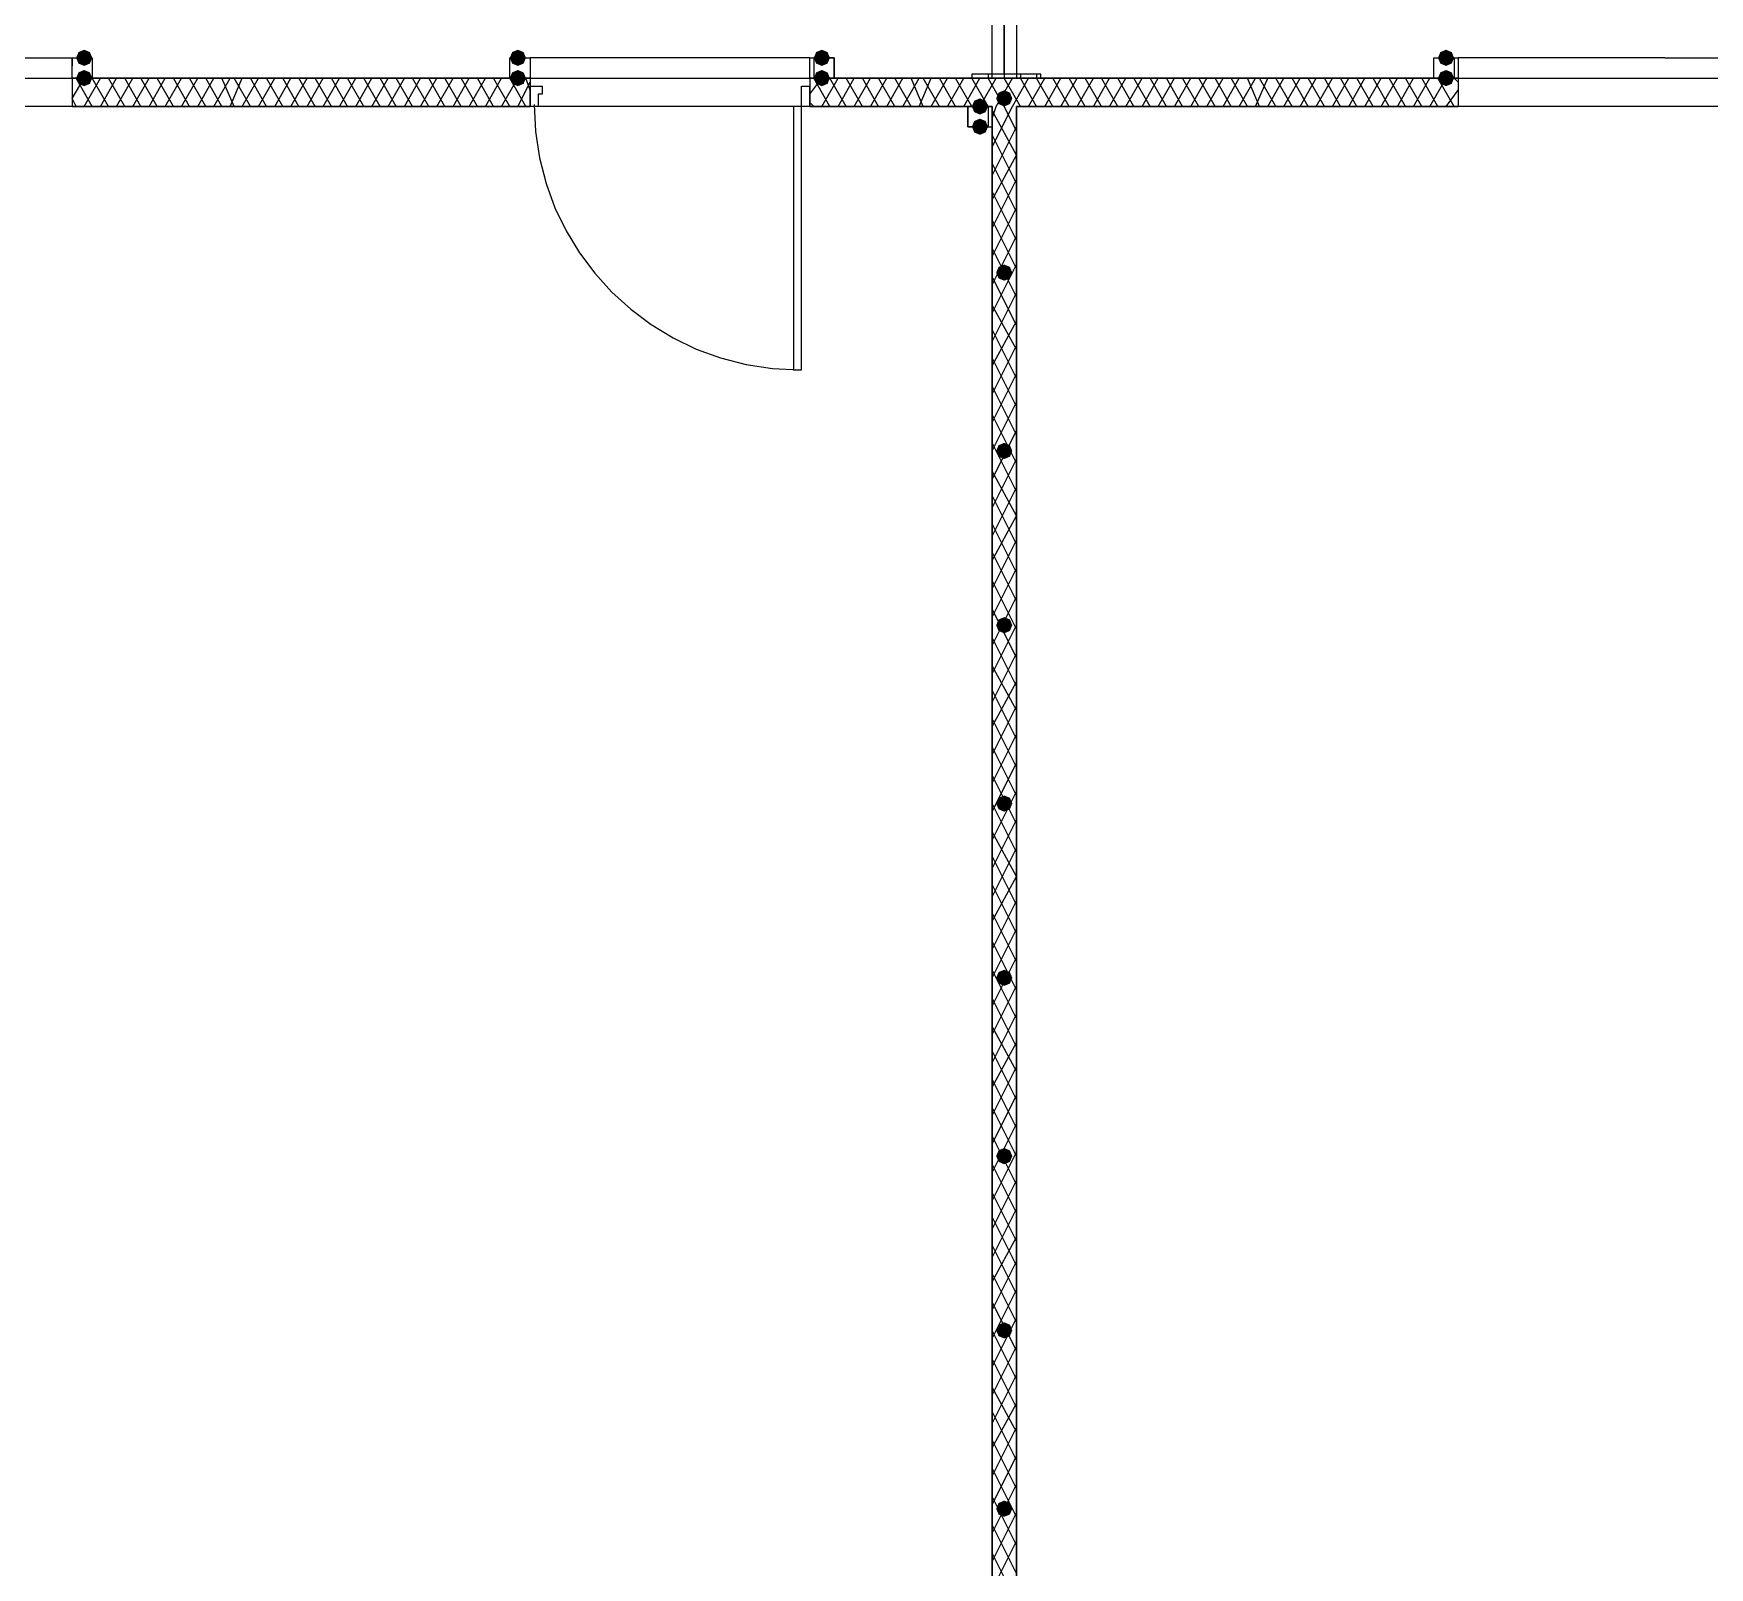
# Model space of a CAD drawing. Header units: millimetres. Extents: x 0 to 420, y 0 to 297.
# Drawn here: x 123.68 to 141.18, y 124.78 to 140.8 of the extents above; entities that cross this region are included whole.
import ezdxf

# ---------------------------------------------------------------- set-up
doc = ezdxf.new("R2010")
doc.units = ezdxf.units.MM
doc.layers.get('0').update_dxf_attribs({"linetype": 'CONTINUOUS'})

msp = doc.modelspace()

# ---------------------------------------------------------------- hatches: boundary and pattern name
at = {"true_color": 0x000007}
for points in [[(124.290667, 140.546667), (124.265796, 140.486871), (124.206, 140.462), (124.146204, 140.486871), (124.121333, 140.546667), (124.146204, 140.606462), (124.206, 140.631333), (124.265796, 140.606463)], [(128.820333, 140.546667), (128.795463, 140.486871), (128.735667, 140.462), (128.675871, 140.486871), (128.651, 140.546667), (128.675871, 140.606462), (128.735667, 140.631333), (128.795462, 140.606463)], [(131.995333, 140.546667), (131.970463, 140.486871), (131.910667, 140.462), (131.850871, 140.486871), (131.826, 140.546667), (131.850871, 140.606462), (131.910667, 140.631333), (131.970462, 140.606463)], [(138.514667, 140.546667), (138.489796, 140.486871), (138.43, 140.462), (138.370204, 140.486871), (138.345333, 140.546667), (138.370204, 140.606462), (138.43, 140.631333), (138.489796, 140.606463)], [(124.290667, 140.335), (124.265796, 140.275204), (124.206, 140.250333), (124.146204, 140.275204), (124.121333, 140.335), (124.146204, 140.394796), (124.206, 140.419667), (124.265796, 140.394796)], [(128.820333, 140.335), (128.795463, 140.275204), (128.735667, 140.250333), (128.675871, 140.275204), (128.651, 140.335), (128.675871, 140.394796), (128.735667, 140.419667), (128.795462, 140.394796)], [(131.995333, 140.335), (131.970463, 140.275204), (131.910667, 140.250333), (131.850871, 140.275204), (131.826, 140.335), (131.850871, 140.394796), (131.910667, 140.419667), (131.970462, 140.394796)], [(138.514667, 140.335), (138.489796, 140.275204), (138.43, 140.250333), (138.370204, 140.275204), (138.345333, 140.335), (138.370204, 140.394796), (138.43, 140.419667), (138.489796, 140.394796)], [(133.646333, 140.038667), (133.621463, 139.978871), (133.561667, 139.954), (133.501871, 139.978871), (133.477, 140.038667), (133.501871, 140.098462), (133.561667, 140.123333), (133.621462, 140.098463)], [(133.900333, 140.123333), (133.875463, 140.063538), (133.815667, 140.038667), (133.755871, 140.063538), (133.731, 140.123333), (133.755871, 140.183129), (133.815667, 140.208), (133.875462, 140.183129)], [(133.646333, 139.827), (133.621463, 139.767204), (133.561667, 139.742333), (133.501871, 139.767204), (133.477, 139.827), (133.501871, 139.886796), (133.561667, 139.911667), (133.621462, 139.886796)], [(133.900333, 138.303), (133.875463, 138.243204), (133.815667, 138.218333), (133.755871, 138.243204), (133.731, 138.303), (133.755871, 138.362796), (133.815667, 138.387667), (133.875462, 138.362796)], [(133.900333, 136.440333), (133.875463, 136.380537), (133.815667, 136.355667), (133.755871, 136.380537), (133.731, 136.440333), (133.755871, 136.500129), (133.815667, 136.525), (133.875462, 136.500129)], [(133.900333, 134.62), (133.875463, 134.560204), (133.815667, 134.535333), (133.755871, 134.560204), (133.731, 134.62), (133.755871, 134.679796), (133.815667, 134.704667), (133.875462, 134.679796)], [(133.900333, 132.757333), (133.875463, 132.697537), (133.815667, 132.672667), (133.755871, 132.697537), (133.731, 132.757333), (133.755871, 132.817129), (133.815667, 132.842), (133.875462, 132.817129)], [(133.900333, 130.937), (133.875463, 130.877204), (133.815667, 130.852333), (133.755871, 130.877204), (133.731, 130.937), (133.755871, 130.996796), (133.815667, 131.021667), (133.875462, 130.996796)], [(133.900333, 129.074333), (133.875463, 129.014537), (133.815667, 128.989667), (133.755871, 129.014537), (133.731, 129.074333), (133.755871, 129.134129), (133.815667, 129.159), (133.875462, 129.134129)], [(133.900333, 127.254), (133.875463, 127.194204), (133.815667, 127.169333), (133.755871, 127.194204), (133.731, 127.254), (133.755871, 127.313796), (133.815667, 127.338667), (133.875462, 127.313796)], [(133.900333, 125.391333), (133.875463, 125.331537), (133.815667, 125.306667), (133.755871, 125.331537), (133.731, 125.391333), (133.755871, 125.451129), (133.815667, 125.476), (133.875462, 125.451129)]]:
    msp.add_hatch(color=0, dxfattribs=at).paths.add_polyline_path(points, flags=0)

# ---------------------------------------------------------------- linework, layer by layer
at = {"color": 0, "true_color": 0x000007}
for points in [[(117.094, 151.468667), (117.094, 140.335), (133.688667, 140.335), (133.688667, 151.468667)], [(133.942667, 151.468667), (133.942667, 140.335), (151.045333, 140.335), (151.045333, 151.468667)], [(134.196667, 141.054667), (133.477, 141.054667), (133.477, 141.012333), (133.815667, 141.012333), (133.815667, 140.377333), (133.477, 140.377333), (133.477, 140.335), (134.196667, 140.335), (134.196667, 140.377333), (133.815667, 140.377333), (133.815667, 141.012333), (134.196667, 141.012333)], [(128.651, 140.546667), (128.862667, 140.546667), (128.862667, 140.335), (128.651, 140.335), (128.651, 140.546667), (128.862667, 140.546667), (128.862667, 140.335), (128.651, 140.335)], [(131.783667, 140.546667), (132.037667, 140.546667), (132.037667, 140.335), (131.783667, 140.335)], [(131.826, 140.546667), (131.826, 140.335), (132.037667, 140.335), (132.037667, 140.546667)], [(138.303, 140.546667), (138.514667, 140.546667), (138.514667, 140.335), (138.303, 140.335), (138.303, 140.546667), (138.557, 140.546667), (138.557, 140.335), (138.303, 140.335)], [(128.989667, 140.250333), (128.989667, 140.165667), (128.947333, 140.165667), (128.947333, 140.038667), (128.862667, 140.038667), (128.862667, 140.250333)], [(128.862667, 140.038667), (128.862667, 140.250333)], [(131.783667, 140.250333), (131.783667, 140.038667), (131.699, 140.038667), (131.699, 140.165667), (131.699, 140.250333)], [(131.783667, 140.038667), (131.783667, 140.250333)], [(104.478667, 111.633), (120.988667, 111.633), (120.988667, 105.537), (133.688667, 105.537), (133.688667, 140.038667), (104.478667, 140.038667), (104.478667, 123.655667)], [(131.699, 137.287), (131.699, 140.038667), (131.614333, 140.038667), (131.614333, 137.287)], [(133.688667, 140.038667), (133.434667, 140.038667), (133.434667, 139.827), (133.688667, 139.827)], [(133.646333, 140.038667), (133.646333, 139.827), (133.434667, 139.827), (133.434667, 140.038667)], [(151.045333, 105.537), (151.045333, 140.038667), (147.362333, 140.038667), (134.196667, 140.038667), (133.942667, 140.038667), (133.942667, 105.537)]]:
    msp.add_lwpolyline(points, close=True, dxfattribs=at)
for points in [[(133.815667, 141.054667), (133.815667, 140.335)], [(121.92, 140.546667), (124.079, 140.546667), (124.290667, 140.546667), (124.290667, 140.335), (124.079, 140.335), (124.079, 140.546667), (124.290667, 140.546667), (124.290667, 140.335), (124.079, 140.335), (124.079, 140.546667), (124.079, 140.462)], [(121.92, 140.335), (124.079, 140.335), (124.079, 140.462)], [(130.344333, 140.546667), (128.862667, 140.546667), (128.862667, 140.462)], [(128.862667, 140.462), (128.862667, 140.335), (130.344333, 140.335)], [(131.783667, 140.462), (131.783667, 140.546667), (130.344333, 140.546667)], [(130.344333, 140.335), (131.783667, 140.335), (131.783667, 140.462)], [(140.716, 140.546667), (138.557, 140.546667), (138.557, 140.462)], [(138.557, 140.462), (138.557, 140.335), (140.716, 140.335)], [(140.716, 140.546667), (142.875, 140.546667), (143.086667, 140.546667), (143.086667, 140.335), (142.875, 140.335), (142.875, 140.546667), (143.129, 140.546667), (143.129, 140.335), (142.875, 140.335), (142.875, 140.546667), (142.875, 140.462)], [(140.716, 140.335), (142.875, 140.335), (142.875, 140.462)], [(124.079, 140.123333), (124.206, 140.335)], [(124.079, 140.335), (124.079, 140.038667)], [(124.079, 140.335), (124.079, 140.038667)], [(128.862667, 140.335), (124.079, 140.335)], [(124.290667, 140.038667), (124.121333, 140.335)], [(124.206, 140.038667), (124.375333, 140.335)], [(124.46, 140.038667), (124.290667, 140.335)], [(124.375333, 140.038667), (124.544667, 140.335)], [(124.629333, 140.038667), (124.46, 140.335)], [(124.544667, 140.038667), (124.714, 140.335)], [(124.798667, 140.038667), (124.629333, 140.335)], [(124.714, 140.038667), (124.883333, 140.335)], [(124.968, 140.038667), (124.798667, 140.335)], [(124.883333, 140.038667), (125.052667, 140.335)], [(125.137333, 140.038667), (124.968, 140.335)], [(125.052667, 140.038667), (125.222, 140.335)], [(125.306667, 140.038667), (125.137333, 140.335)], [(125.222, 140.038667), (125.391333, 140.335)], [(125.476, 140.038667), (125.306667, 140.335)], [(125.391333, 140.038667), (125.560667, 140.335)], [(125.645333, 140.038667), (125.476, 140.335)], [(125.560667, 140.038667), (125.73, 140.335)], [(125.772333, 140.038667), (125.645333, 140.335)], [(125.73, 140.038667), (125.857, 140.335)], [(125.941667, 140.038667), (125.772333, 140.335)], [(125.857, 140.038667), (126.026333, 140.335)], [(126.111, 140.038667), (125.941667, 140.335)], [(126.026333, 140.038667), (126.195667, 140.335)], [(126.280333, 140.038667), (126.111, 140.335)], [(126.195667, 140.038667), (126.365, 140.335)], [(126.449667, 140.038667), (126.280333, 140.335)], [(126.365, 140.038667), (126.534333, 140.335)], [(126.619, 140.038667), (126.449667, 140.335)], [(126.534333, 140.038667), (126.703667, 140.335)], [(126.788333, 140.038667), (126.619, 140.335)], [(126.703667, 140.038667), (126.873, 140.335)], [(126.957667, 140.038667), (126.788333, 140.335)], [(126.873, 140.038667), (127.042333, 140.335)], [(127.127, 140.038667), (126.957667, 140.335)], [(127.042333, 140.038667), (127.211667, 140.335)], [(127.296333, 140.038667), (127.127, 140.335)], [(127.211667, 140.038667), (127.381, 140.335)], [(127.465667, 140.038667), (127.296333, 140.335)], [(127.381, 140.038667), (127.550333, 140.335)], [(127.635, 140.038667), (127.465667, 140.335)], [(127.550333, 140.038667), (127.719667, 140.335)], [(127.804333, 140.038667), (127.635, 140.335)], [(127.719667, 140.038667), (127.889, 140.335)], [(127.973667, 140.038667), (127.804333, 140.335)], [(127.889, 140.038667), (128.058333, 140.335)], [(128.143, 140.038667), (127.973667, 140.335)], [(128.058333, 140.038667), (128.227667, 140.335)], [(128.312333, 140.038667), (128.143, 140.335)], [(128.227667, 140.038667), (128.397, 140.335)], [(128.481667, 140.038667), (128.312333, 140.335)], [(128.397, 140.038667), (128.566333, 140.335)], [(128.651, 140.038667), (128.481667, 140.335)], [(128.566333, 140.038667), (128.735667, 140.335)], [(128.820333, 140.038667), (128.651, 140.335)], [(128.735667, 140.038667), (128.862667, 140.292667)], [(128.862667, 140.208), (128.820333, 140.335)], [(128.862667, 140.335), (128.862667, 140.250333), (128.862667, 140.038667)], [(128.862667, 140.335), (128.862667, 140.250333)], [(131.783667, 140.165667), (131.910667, 140.335)], [(131.783667, 140.335), (131.783667, 140.250333), (131.783667, 140.038667)], [(131.783667, 140.335), (131.783667, 140.250333)], [(138.557, 140.335), (131.783667, 140.335)], [(131.995333, 140.038667), (131.826, 140.335)], [(131.910667, 140.038667), (132.08, 140.335)], [(132.164667, 140.038667), (131.995333, 140.335)], [(132.08, 140.038667), (132.249333, 140.335)], [(132.334, 140.038667), (132.164667, 140.335)], [(132.249333, 140.038667), (132.418667, 140.335)], [(132.503333, 140.038667), (132.334, 140.335)], [(132.418667, 140.038667), (132.588, 140.335)], [(132.672667, 140.038667), (132.503333, 140.335)], [(132.588, 140.038667), (132.757333, 140.335)], [(132.842, 140.038667), (132.672667, 140.335)], [(132.757333, 140.038667), (132.926667, 140.335)], [(132.969, 140.038667), (132.842, 140.335)], [(132.926667, 140.038667), (133.053667, 140.335)], [(133.138333, 140.038667), (132.969, 140.335)], [(133.053667, 140.038667), (133.223, 140.335)], [(133.307667, 140.038667), (133.138333, 140.335)], [(133.223, 140.038667), (133.392333, 140.335)], [(133.477, 140.038667), (133.307667, 140.335)], [(133.392333, 140.038667), (133.561667, 140.335)], [(133.477, 140.377333), (133.477, 140.335)], [(133.646333, 140.038667), (133.477, 140.335)], [(133.561667, 140.038667), (133.731, 140.335)], [(133.646333, 140.377333), (133.646333, 140.335)], [(133.815667, 140.038667), (133.646333, 140.335)], [(133.731, 140.038667), (133.900333, 140.335)], [(133.985, 140.038667), (133.815667, 140.335)], [(133.900333, 140.038667), (134.069667, 140.335)], [(133.985, 140.377333), (133.985, 140.335)], [(134.154333, 140.038667), (133.985, 140.335)], [(134.069667, 140.038667), (134.239, 140.335)], [(134.154333, 140.377333), (134.154333, 140.335)], [(134.323667, 140.038667), (134.154333, 140.335)], [(134.239, 140.038667), (134.408333, 140.335)], [(134.493, 140.038667), (134.323667, 140.335)], [(134.408333, 140.038667), (134.577667, 140.335)], [(134.662333, 140.038667), (134.493, 140.335)], [(134.577667, 140.038667), (134.747, 140.335)], [(134.831667, 140.038667), (134.662333, 140.335)], [(134.747, 140.038667), (134.916333, 140.335)], [(135.001, 140.038667), (134.831667, 140.335)], [(134.916333, 140.038667), (135.085667, 140.335)], [(135.170333, 140.038667), (135.001, 140.335)], [(135.085667, 140.038667), (135.255, 140.335)], [(135.339667, 140.038667), (135.170333, 140.335)], [(135.255, 140.038667), (135.424333, 140.335)], [(135.509, 140.038667), (135.339667, 140.335)], [(135.424333, 140.038667), (135.593667, 140.335)], [(135.678333, 140.038667), (135.509, 140.335)], [(135.593667, 140.038667), (135.763, 140.335)], [(135.847667, 140.038667), (135.678333, 140.335)], [(135.763, 140.038667), (135.932333, 140.335)], [(136.017, 140.038667), (135.847667, 140.335)], [(135.932333, 140.038667), (136.101667, 140.335)], [(136.186333, 140.038667), (136.017, 140.335)], [(136.101667, 140.038667), (136.271, 140.335)], [(136.355667, 140.038667), (136.186333, 140.335)], [(136.271, 140.038667), (136.440333, 140.335)], [(136.482667, 140.038667), (136.355667, 140.335)], [(136.440333, 140.038667), (136.567333, 140.335)], [(136.652, 140.038667), (136.482667, 140.335)], [(136.567333, 140.038667), (136.736667, 140.335)], [(136.821333, 140.038667), (136.652, 140.335)], [(136.736667, 140.038667), (136.906, 140.335)], [(136.990667, 140.038667), (136.821333, 140.335)], [(136.906, 140.038667), (137.075333, 140.335)], [(137.16, 140.038667), (136.990667, 140.335)], [(137.075333, 140.038667), (137.244667, 140.335)], [(137.329333, 140.038667), (137.16, 140.335)], [(137.244667, 140.038667), (137.414, 140.335)], [(137.498667, 140.038667), (137.329333, 140.335)], [(137.414, 140.038667), (137.583333, 140.335)], [(137.668, 140.038667), (137.498667, 140.335)], [(137.583333, 140.038667), (137.752667, 140.335)], [(137.837333, 140.038667), (137.668, 140.335)], [(137.752667, 140.038667), (137.922, 140.335)], [(138.006667, 140.038667), (137.837333, 140.335)], [(137.922, 140.038667), (138.091333, 140.335)], [(138.176, 140.038667), (138.006667, 140.335)], [(138.091333, 140.038667), (138.260667, 140.335)], [(138.345333, 140.038667), (138.176, 140.335)], [(138.260667, 140.038667), (138.43, 140.335)], [(138.514667, 140.038667), (138.345333, 140.335)], [(138.557, 140.292667), (138.514667, 140.335)], [(138.557, 140.335), (138.557, 140.038667)], [(138.557, 140.335), (138.557, 140.038667)], [(124.121333, 140.038667), (124.079, 140.123333)], [(128.905, 140.059833), (128.919316, 139.776327), (128.961334, 139.501011), (129.029661, 139.235278), (129.122903, 138.980521), (129.239666, 138.738136), (129.378556, 138.509516), (129.53818, 138.296054), (129.717144, 138.099144), (129.914054, 137.92018), (130.127516, 137.760556), (130.356136, 137.621666), (130.598521, 137.504903), (130.853278, 137.411661), (131.119011, 137.343334), (131.394327, 137.301316), (131.677833, 137.287)], [(131.826, 140.038667), (131.783667, 140.081)], [(138.43, 140.038667), (138.557, 140.208)], [(124.079, 140.038667), (128.862667, 140.038667)], [(131.783667, 140.038667), (133.688667, 140.038667)], [(133.688667, 139.911667), (133.731, 140.038667)], [(133.688667, 139.615333), (133.900333, 140.038667)], [(133.688667, 140.038667), (133.688667, 123.655667), (133.942667, 123.655667)], [(133.942667, 139.530667), (133.688667, 139.996333)], [(133.942667, 139.784667), (133.815667, 140.038667)], [(133.942667, 140.038667), (138.557, 140.038667)], [(133.942667, 123.655667), (133.942667, 140.038667)], [(133.688667, 139.319), (133.942667, 139.827)], [(133.942667, 139.234333), (133.688667, 139.742333)], [(133.688667, 139.065), (133.942667, 139.530667)], [(133.942667, 138.938), (133.688667, 139.446)], [(133.688667, 138.768667), (133.942667, 139.276667)], [(133.942667, 138.641667), (133.688667, 139.149667)], [(133.688667, 138.472333), (133.942667, 138.980333)], [(133.942667, 138.345333), (133.688667, 138.853333)], [(133.688667, 138.176), (133.942667, 138.684)], [(133.942667, 138.049), (133.688667, 138.557)], [(133.688667, 137.879667), (133.942667, 138.387667)], [(133.942667, 137.752667), (133.688667, 138.260667)], [(133.688667, 137.583333), (133.942667, 138.091333)], [(133.942667, 137.498667), (133.688667, 137.964333)], [(133.688667, 137.329333), (133.942667, 137.795)], [(133.942667, 137.202333), (133.688667, 137.710333)], [(133.688667, 137.033), (133.942667, 137.541)], [(133.942667, 136.906), (133.688667, 137.414)], [(133.688667, 136.736667), (133.942667, 137.244667)], [(133.942667, 136.609667), (133.688667, 137.117667)], [(133.688667, 136.440333), (133.942667, 136.948333)], [(133.942667, 136.313333), (133.688667, 136.821333)], [(133.688667, 136.144), (133.942667, 136.652)], [(133.942667, 136.017), (133.688667, 136.525)], [(133.688667, 135.847667), (133.942667, 136.355667)], [(133.942667, 135.763), (133.688667, 136.228667)], [(133.688667, 135.551333), (133.942667, 136.059333)], [(133.942667, 135.466667), (133.688667, 135.974667)], [(133.688667, 135.297333), (133.942667, 135.763)], [(133.942667, 135.170333), (133.688667, 135.678333)], [(133.688667, 135.001), (133.942667, 135.509)], [(133.942667, 134.874), (133.688667, 135.382)], [(133.688667, 134.704667), (133.942667, 135.212667)], [(133.942667, 134.577667), (133.688667, 135.085667)], [(133.688667, 134.408333), (133.942667, 134.916333)], [(133.942667, 134.281333), (133.688667, 134.789333)], [(133.688667, 134.112), (133.942667, 134.62)], [(133.942667, 133.985), (133.688667, 134.493)], [(133.688667, 133.815667), (133.942667, 134.323667)], [(133.942667, 133.731), (133.688667, 134.196667)], [(133.688667, 133.561667), (133.942667, 134.027333)], [(133.942667, 133.434667), (133.688667, 133.942667)], [(133.688667, 133.265333), (133.942667, 133.773333)], [(133.942667, 133.138333), (133.688667, 133.646333)], [(133.688667, 132.969), (133.942667, 133.477)], [(133.942667, 132.842), (133.688667, 133.35)], [(133.688667, 132.672667), (133.942667, 133.180667)], [(133.942667, 132.545667), (133.688667, 133.053667)], [(133.688667, 132.376333), (133.942667, 132.884333)], [(133.942667, 132.249333), (133.688667, 132.757333)], [(133.688667, 132.08), (133.942667, 132.588)], [(133.942667, 131.995333), (133.688667, 132.461)], [(133.688667, 131.783667), (133.942667, 132.291667)], [(133.942667, 131.699), (133.688667, 132.207)], [(133.688667, 131.529667), (133.942667, 131.995333)], [(133.942667, 131.402667), (133.688667, 131.910667)], [(133.688667, 131.233333), (133.942667, 131.741333)], [(133.942667, 131.106333), (133.688667, 131.614333)], [(133.688667, 130.937), (133.942667, 131.445)], [(133.942667, 130.81), (133.688667, 131.318)], [(133.688667, 130.640667), (133.942667, 131.148667)], [(133.942667, 130.513667), (133.688667, 131.021667)], [(133.688667, 130.344333), (133.942667, 130.852333)], [(133.942667, 130.217333), (133.688667, 130.725333)], [(133.688667, 130.048), (133.942667, 130.556)], [(133.942667, 129.963333), (133.688667, 130.429)], [(133.688667, 129.794), (133.942667, 130.259667)], [(133.942667, 129.667), (133.688667, 130.175)], [(133.688667, 129.497667), (133.942667, 130.005667)], [(133.942667, 129.370667), (133.688667, 129.878667)], [(133.688667, 129.201333), (133.942667, 129.709333)], [(133.942667, 129.074333), (133.688667, 129.582333)], [(133.688667, 128.905), (133.942667, 129.413)], [(133.942667, 128.778), (133.688667, 129.286)], [(133.688667, 128.608667), (133.942667, 129.116667)], [(133.942667, 128.481667), (133.688667, 128.989667)], [(133.688667, 128.312333), (133.942667, 128.820333)], [(133.942667, 128.185333), (133.688667, 128.693333)], [(133.688667, 128.016), (133.942667, 128.524)], [(133.942667, 127.931333), (133.688667, 128.439333)], [(133.688667, 127.762), (133.942667, 128.227667)], [(133.942667, 127.635), (133.688667, 128.143)], [(133.688667, 127.465667), (133.942667, 127.973667)], [(133.942667, 127.338667), (133.688667, 127.846667)], [(133.688667, 127.169333), (133.942667, 127.677333)], [(133.942667, 127.042333), (133.688667, 127.550333)], [(133.688667, 126.873), (133.942667, 127.381)], [(133.942667, 126.746), (133.688667, 127.254)], [(133.688667, 126.576667), (133.942667, 127.084667)], [(133.942667, 126.449667), (133.688667, 126.957667)], [(133.688667, 126.280333), (133.942667, 126.788333)], [(133.942667, 126.195667), (133.688667, 126.661333)], [(133.688667, 126.026333), (133.942667, 126.492)], [(133.942667, 125.899333), (133.688667, 126.407333)], [(133.688667, 125.73), (133.942667, 126.238)], [(133.942667, 125.603), (133.688667, 126.111)], [(133.688667, 125.433667), (133.942667, 125.941667)], [(133.942667, 125.306667), (133.688667, 125.814667)], [(133.688667, 125.137333), (133.942667, 125.645333)], [(133.942667, 125.010333), (133.688667, 125.518333)], [(133.688667, 124.841), (133.942667, 125.349)], [(133.942667, 124.714), (133.688667, 125.222)], [(133.688667, 124.544667), (133.942667, 125.052667)], [(133.942667, 124.417667), (133.688667, 124.925667)]]:
    msp.add_lwpolyline(points, dxfattribs=at)

doc.saveas('drawing.dxf')
